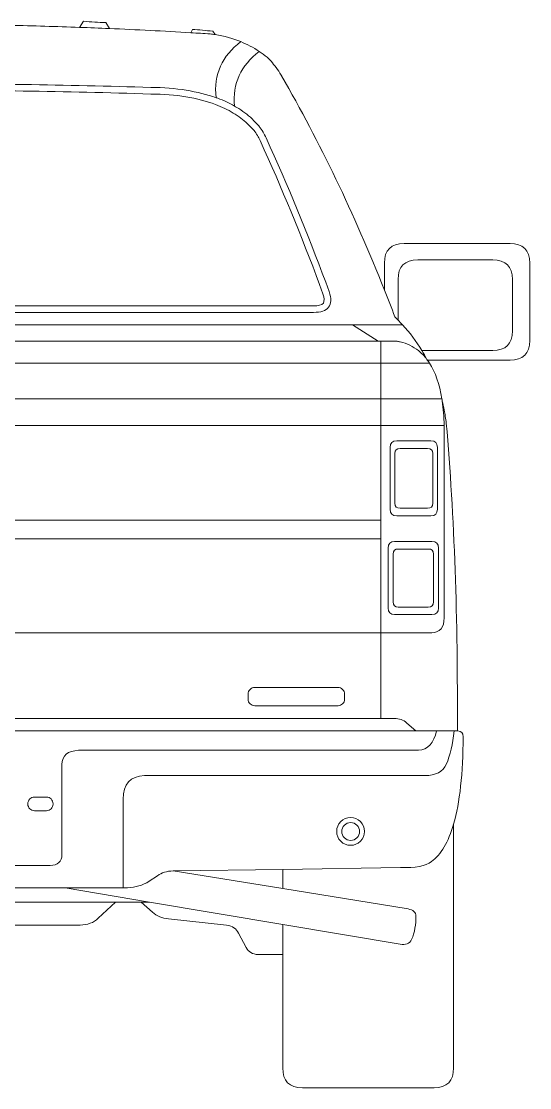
# Model space of a CAD drawing. Header units: metres. Extents: x -1157 to 1157, y 0 to 1933.
# Drawn here: x 239 to 1157, y 0 to 1923 of the extents above; entities that cross this region are included whole.
import ezdxf

# ---------------------------------------------------------------- set-up
doc = ezdxf.new("R2010")
doc.units = ezdxf.units.M
doc.layers.add('ceco.net 243', color=7, linetype='Continuous')

msp = doc.modelspace()

# ---------------------------------------------------------------- linework, layer by layer
at = {"layer": 'ceco.net 243', "lineweight": 18}
for points in [[(836.8, 1375.9), (-836.8, 1375.9)], [(836.8, 1375.9), (926.9, 1375.9)], [(883.2, 1346.1), (836.8, 1375.9)], [(-883.2, 1346.1), (883.2, 1346.1)], [(883.2, 1346.1), (887.9, 1346.1)], [(887.9, 1346.1), (887.9, 1306.6)], [(887.9, 1306.6), (-887.9, 1306.6)], [(887.9, 1306.6), (975.9, 1306.6)], [(887.9, 1242.3), (887.9, 1306.6)], [(-887.9, 1242.3), (887.9, 1242.3)], [(997.9, 1242.3), (887.9, 1242.3)], [(887.9, 1242.3), (887.9, 1194)], [(887.9, 1194), (106.5, 1194)], [(887.9, 1194), (1002.2, 1194)], [(887.9, 1023.5), (887.9, 1194)], [(887.9, 1023.5), (-600.3, 1023.5)], [(887.9, 989.6), (887.9, 1023.5)], [(887.9, 989.6), (-611.9, 989.6)], [(887.9, 820), (887.9, 989.6)], [(-887.9, 820), (887.9, 820)], [(887.9, 820), (887.9, 665.8)], [(-887.9, 665.8), (887.9, 665.8)], [(951.3, 643.4), (-951.3, 643.4)], [(951.3, 643.4), (988.7, 643.4)], [(988.7, 643.4), (1020.4, 643.4)], [(1020.4, 643.4), (1026.1, 643.4)], [(711, 393.6), (513.3, 391)], [(711, 359.1), (513.3, 391)], [(711, 359.1), (711, 393.6)], [(318.4, 360.5), (85.6, 360.5)], [(423.4, 360.5), (318.4, 360.5)], [(318.4, 360.5), (470.5, 334.7)], [(409.2, 334.7), (455.8, 334.7)], [(470.5, 334.7), (455.8, 334.7)], [(470.5, 334.7), (711, 294.3)], [(711, 240.1), (711, 294.3)]]:
    msp.add_lwpolyline(points, dxfattribs=at)
for points in [[(219, 1915.9), (260.9, 1914.9), (302.5, 1913.5), (344.4, 1912.1)], [(344.4, 1912.1), (362.4, 1911.4), (380.3, 1910.7), (398.3, 1910)], [(398.3, 1910), (447.3, 1907.8), (496.2, 1905.5), (545.4, 1902.4)], [(635.6, 1886.3), (601.3, 1860.5), (586.3, 1827.2), (590.8, 1785.3)], [(589.2, 1899.1), (605.8, 1896.5), (621.1, 1892.2), (635.6, 1886.3)], [(668.7, 1868.6), (658.2, 1875.7), (647.1, 1881.6), (635.6, 1886.3)], [(623.9, 1770.2), (620.4, 1810.6), (635.6, 1843.5), (668.7, 1868.6)], [(926.9, 1375.9), (924.3, 1378.7), (922, 1381.6), (919.1, 1384.2)], [(962.2, 1329.3), (952, 1346.1), (940.4, 1361.5), (926.9, 1375.9)], [(962.2, 1329.3), (965.3, 1324.1), (968.1, 1318.9), (970.7, 1313.9)], [(970.7, 1313.9), (971.2, 1313.2), (971.7, 1312.7), (971.9, 1312)], [(975.9, 1306.6), (974.7, 1308.5), (973.3, 1310.4), (971.9, 1312)], [(997.9, 1242.3), (993.9, 1268.7), (986.5, 1290.3), (975.9, 1306.6)], [(998.8, 1238.2), (998.6, 1239.6), (998.4, 1241.1), (997.9, 1242.3)], [(998.8, 1238.2), (1000.7, 1224.7), (1001.9, 1210.1), (1002.2, 1194)]]:
    msp.add_open_spline(points, degree=3, dxfattribs=at)
for points, knots in [([(344.4, 1912.1), (344.4, 1912.1), (351.7, 1923), (351.7, 1923), (365, 1922), (378.4, 1921.3), (391.9, 1920.6), (391.9, 1920.6), (398.3, 1910), (398.3, 1910)], [0, 0, 0, 0, 1, 1, 1, 2, 2, 2, 3, 3, 3, 3]), ([(545.4, 1902.4), (545.4, 1902.4), (548, 1908.5), (548, 1908.5), (560.1, 1907.6), (572.4, 1906.4), (584.7, 1905.2), (584.7, 1905.2), (589.2, 1899.1), (589.2, 1899.1)], [0, 0, 0, 0, 1, 1, 1, 2, 2, 2, 3, 3, 3, 3]), ([(545.4, 1902.4), (556.8, 1901.7), (568.4, 1901), (580, 1900.3), (583, 1899.8), (586.1, 1899.5), (589.2, 1899.1)], [0, 0, 0, 0, 1, 1, 1, 2, 2, 2, 2]), ([(894.5, 1438.3), (839.9, 1576.2), (777.9, 1704.9), (709.1, 1824.6), (708.9, 1825), (708.6, 1825.5), (708.2, 1826), (705.3, 1830.7), (702.2, 1835.2), (699.2, 1839.5), (696.1, 1843.5), (693.3, 1847.3), (689.9, 1851.1), (687.6, 1853.4), (685.2, 1855.8), (682.8, 1858.2), (678.4, 1861.7), (673.6, 1865.3), (668.7, 1868.6)], [0, 0, 0, 0, 1, 1, 1, 2, 2, 2, 3, 3, 3, 4, 4, 4, 5, 5, 5, 6, 6, 6, 6]), ([(-590.6, 1785.3), (-558.2, 1796.9), (-518.9, 1803.3), (-473.1, 1803.8), (-319.8, 1808.5), (-166.5, 1810.9), (-13.7, 1810.9), (-4.5, 1810.9), (4.7, 1810.9), (13.7, 1810.9), (166.8, 1810.9), (319.8, 1808.5), (473.1, 1803.8), (518.9, 1803.3), (558.4, 1796.9), (590.8, 1785.3)], [0, 0, 0, 0, 1, 1, 1, 2, 2, 2, 3, 3, 3, 4, 4, 4, 5, 5, 5, 5]), ([(-472.8, 1791.9), (-518.7, 1791.5), (-557.5, 1785.1), (-589.4, 1773), (-601.3, 1768.8), (-611.9, 1763.6), (-621.8, 1757.6), (-631.3, 1752), (-639.8, 1745.6), (-647.4, 1738.2), (-647.4, 1738.2), (-647.6, 1738.2), (-647.6, 1738.2), (-651.6, 1734.5), (-655.6, 1730.4), (-659.2, 1725.9), (-659.2, 1725.9), (-659.2, 1726.2), (-659.2, 1726.2), (-661.3, 1723.3), (-663.5, 1720.3), (-665.4, 1717.2), (-667, 1714.1), (-668.7, 1711.3), (-670.1, 1708), (-670.1, 1708), (-670.1, 1708), (-670.1, 1708), (-672.4, 1702.5), (-675, 1697.1), (-677.4, 1691.4), (-677.4, 1691.4), (-677.4, 1691.4), (-677.4, 1691.4), (-716, 1606.7), (-751.2, 1520.2), (-783.6, 1431.5), (-786.2, 1424.1), (-786.4, 1418.5), (-784.1, 1414.7), (-781, 1411.4), (-775.1, 1409.7), (-766.3, 1409.9), (-766.3, 1409.9), (766.6, 1409.9), (766.6, 1409.9), (775.1, 1409.7), (781, 1411.4), (784.3, 1414.7), (786.5, 1418.5), (786.2, 1424.1), (783.6, 1431.5), (751.2, 1520.2), (716, 1606.7), (677.7, 1691.4), (677.7, 1691.4), (677.7, 1691.4), (677.7, 1691.4), (675, 1697.1), (672.7, 1702.5), (670.1, 1708), (670.1, 1708), (670.1, 1708), (670.1, 1708), (668.9, 1711.3), (667.3, 1714.1), (665.4, 1717.2), (665.4, 1717.2), (665.4, 1717.2), (665.4, 1717.2), (663.5, 1720.3), (661.3, 1723.3), (659.2, 1726.2), (659.2, 1726.2), (659.2, 1725.9), (659.2, 1725.9), (655.7, 1730.4), (651.9, 1734.5), (647.6, 1738.2), (640, 1745.6), (631.3, 1752), (621.8, 1757.6), (621.8, 1757.6), (621.8, 1757.6), (621.8, 1757.6), (612.1, 1763.6), (601.3, 1768.8), (589.7, 1773), (557.7, 1785.1), (518.7, 1791.5), (472.8, 1791.9), (472.8, 1791.9), (472.8, 1791.9), (472.8, 1791.9), (319.5, 1796.7), (166.3, 1799), (13.7, 1799), (4.7, 1799), (-4.5, 1799), (-13.5, 1799), (-13.5, 1799), (-13.7, 1799), (-13.7, 1799), (-166.3, 1799), (-319.3, 1796.7), (-472.6, 1791.9), (-472.6, 1791.9), (-472.8, 1791.9), (-472.8, 1791.9)], [0, 0, 0, 0, 1, 1, 1, 2, 2, 2, 3, 3, 3, 4, 4, 4, 5, 5, 5, 6, 6, 6, 7, 7, 7, 8, 8, 8, 9, 9, 9, 10, 10, 10, 11, 11, 11, 12, 12, 12, 13, 13, 13, 14, 14, 14, 15, 15, 15, 16, 16, 16, 17, 17, 17, 18, 18, 18, 19, 19, 19, 20, 20, 20, 21, 21, 21, 22, 22, 22, 23, 23, 23, 24, 24, 24, 25, 25, 25, 26, 26, 26, 27, 27, 27, 28, 28, 28, 29, 29, 29, 30, 30, 30, 31, 31, 31, 32, 32, 32, 33, 33, 33, 34, 34, 34, 35, 35, 35, 36, 36, 36, 36]), ([(623.9, 1770.2), (625.4, 1769.2), (626.6, 1768.5), (628, 1767.8), (628, 1767.8), (628, 1767.8), (628, 1767.8), (638.2, 1761.7), (647.4, 1754.8), (655.9, 1747), (655.9, 1747), (655.7, 1747), (655.7, 1747), (660.1, 1742.7), (664.4, 1738.2), (668.4, 1733.7), (668.4, 1733.7), (668.4, 1733.5), (668.4, 1733.5), (671, 1730.4), (673.4, 1726.9), (675.5, 1723.3), (677.4, 1719.8), (679.3, 1716.5), (681, 1712.7), (681, 1712.7), (681, 1712.9), (681, 1712.9), (683.3, 1707.5), (685.9, 1701.8), (688.5, 1696.1), (726.9, 1611.2), (762.3, 1524.4), (794.7, 1435.7), (799.2, 1423), (799, 1413.7), (793.6, 1407.6), (789.1, 1401.2), (780.1, 1397.9), (766.3, 1398.1), (766.3, 1398.1), (-766.3, 1398.1), (-766.3, 1398.1), (-779.8, 1397.9), (-789.1, 1401.2), (-793.5, 1407.6), (-798.7, 1413.7), (-799.2, 1423), (-794.7, 1435.7), (-762.1, 1524.4), (-726.6, 1611.2), (-688.3, 1696.1), (-685.9, 1701.8), (-683.3, 1707.5), (-680.7, 1712.9), (-680.7, 1712.9), (-680.7, 1712.7), (-680.7, 1712.7), (-679.3, 1716.5), (-677.4, 1719.8), (-675.3, 1723.3), (-675.3, 1723.3), (-675.5, 1723.3), (-675.5, 1723.3), (-673.4, 1726.9), (-671, 1730.4), (-668.2, 1733.5), (-668.2, 1733.5), (-668.2, 1733.7), (-668.2, 1733.7), (-664.2, 1738.2), (-660.1, 1742.7), (-655.6, 1747), (-647.4, 1754.8), (-638.1, 1761.7), (-627.7, 1767.8), (-627.7, 1767.8), (-628, 1767.8), (-628, 1767.8), (-626.6, 1768.5), (-625.4, 1769.2), (-623.9, 1770.2)], [0, 0, 0, 0, 1, 1, 1, 2, 2, 2, 3, 3, 3, 4, 4, 4, 5, 5, 5, 6, 6, 6, 7, 7, 7, 8, 8, 8, 9, 9, 9, 10, 10, 10, 11, 11, 11, 12, 12, 12, 13, 13, 13, 14, 14, 14, 15, 15, 15, 16, 16, 16, 17, 17, 17, 18, 18, 18, 19, 19, 19, 20, 20, 20, 21, 21, 21, 22, 22, 22, 23, 23, 23, 24, 24, 24, 25, 25, 25, 26, 26, 26, 27, 27, 27, 27]), ([(590.8, 1785.3), (591.8, 1784.8), (592.7, 1784.6), (593.7, 1784.4), (604.8, 1780.1), (614.7, 1775.4), (623.9, 1770.2)], [0, 0, 0, 0, 1, 1, 1, 2, 2, 2, 2]), ([(971.9, 1312), (971.9, 1312), (1121.1, 1312), (1121.1, 1312), (1144.8, 1312), (1156.6, 1323.9), (1156.6, 1347.5), (1156.6, 1347.5), (1156.6, 1486.8), (1156.6, 1486.8), (1156.6, 1510.5), (1144.8, 1522.3), (1121.1, 1522.3), (1121.1, 1522.3), (930, 1522.3), (930, 1522.3), (906.4, 1522.3), (894.5, 1510.5), (894.5, 1486.8), (894.5, 1486.8), (894.5, 1438.3), (894.5, 1438.3)], [0, 0, 0, 0, 1, 1, 1, 2, 2, 2, 3, 3, 3, 4, 4, 4, 5, 5, 5, 6, 6, 6, 7, 7, 7, 7]), ([(919.1, 1384.2), (919.1, 1384.2), (919.1, 1457.2), (919.1, 1457.2), (919.1, 1480.9), (931, 1492.7), (954.6, 1492.7), (954.6, 1492.7), (1089.9, 1492.7), (1089.9, 1492.7), (1113.6, 1492.7), (1125.4, 1480.9), (1125.4, 1457.2), (1125.4, 1457.2), (1125.4, 1364.8), (1125.4, 1364.8), (1125.4, 1341.1), (1113.6, 1329.3), (1089.9, 1329.3), (1089.9, 1329.3), (962.2, 1329.3), (962.2, 1329.3)], [0, 0, 0, 0, 1, 1, 1, 2, 2, 2, 3, 3, 3, 4, 4, 4, 5, 5, 5, 6, 6, 6, 7, 7, 7, 7]), ([(919.1, 1384.2), (917.3, 1386.1), (915.4, 1388), (913.5, 1389.8), (907.3, 1406.2), (900.9, 1422.2), (894.5, 1438.3)], [0, 0, 0, 0, 1, 1, 1, 2, 2, 2, 2]), ([(887.9, 1346.1), (887.9, 1346.1), (917.3, 1346.1), (917.3, 1346.1), (919.4, 1345.8), (921, 1345.4), (923.2, 1344.9), (935.2, 1342.1), (946.4, 1336.6), (955.8, 1329.3), (961.2, 1324.8), (966.2, 1319.8), (970.7, 1313.9)], [0, 0, 0, 0, 1, 1, 1, 2, 2, 2, 3, 3, 3, 4, 4, 4, 4]), ([(1026.1, 643.4), (1027.2, 845.1), (1020.8, 1030.3), (1006.2, 1198.5), (1005, 1206.5), (1003.8, 1214.3), (1002.4, 1221.9), (1001.2, 1227.6), (1000, 1232.8), (998.8, 1238.2)], [0, 0, 0, 0, 1, 1, 1, 2, 2, 2, 3, 3, 3, 3]), ([(1002.2, 1194), (1002.4, 1192.6), (1002.4, 1191.4), (1002.4, 1190), (1002.4, 1190), (1002.4, 847.3), (1002.4, 847.3), (1002.2, 830.2), (994.8, 821.2), (980.2, 820), (980.2, 820), (887.9, 820), (887.9, 820)], [0, 0, 0, 0, 1, 1, 1, 2, 2, 2, 3, 3, 3, 4, 4, 4, 4]), ([(904.9, 1154.5), (904.9, 1154.5), (904.9, 1043.1), (904.9, 1043.1), (904.9, 1035), (909, 1031.3), (916.8, 1031.3), (916.8, 1031.3), (978.3, 1031.3), (978.3, 1031.3), (986.1, 1031.3), (990.1, 1035), (990.1, 1043.1), (990.1, 1043.1), (990.1, 1154.5), (990.1, 1154.5), (990.1, 1162.5), (986.1, 1166.3), (978.3, 1166.3), (978.3, 1166.3), (916.8, 1166.3), (916.8, 1166.3), (909, 1166.3), (904.9, 1162.5), (904.9, 1154.5)], [0, 0, 0, 0, 1, 1, 1, 2, 2, 2, 3, 3, 3, 4, 4, 4, 5, 5, 5, 6, 6, 6, 7, 7, 7, 8, 8, 8, 8]), ([(913.5, 1143.4), (913.5, 1143.4), (913.5, 1054.2), (913.5, 1054.2), (913.5, 1047.8), (916.8, 1044.8), (922.9, 1044.8), (922.9, 1044.8), (972.1, 1044.8), (972.1, 1044.8), (978.5, 1044.8), (981.6, 1047.8), (981.6, 1054.2), (981.6, 1054.2), (981.6, 1143.4), (981.6, 1143.4), (981.6, 1149.8), (978.5, 1152.8), (972.1, 1152.8), (972.1, 1152.8), (922.9, 1152.8), (922.9, 1152.8), (916.8, 1152.8), (913.5, 1149.8), (913.5, 1143.4)], [0, 0, 0, 0, 1, 1, 1, 2, 2, 2, 3, 3, 3, 4, 4, 4, 5, 5, 5, 6, 6, 6, 7, 7, 7, 8, 8, 8, 8]), ([(980.2, 984.9), (980.2, 984.9), (913, 984.9), (913, 984.9), (905.2, 984.9), (901.2, 980.9), (901.2, 973.1), (901.2, 973.1), (901.2, 865), (901.2, 865), (901.2, 857.2), (905.2, 853.2), (913, 853.2), (913, 853.2), (980.2, 853.2), (980.2, 853.2), (988.2, 853.2), (992, 857.2), (992, 865), (992, 865), (992, 973.1), (992, 973.1), (992, 980.9), (988.2, 984.9), (980.2, 984.9)], [0, 0, 0, 0, 1, 1, 1, 2, 2, 2, 3, 3, 3, 4, 4, 4, 5, 5, 5, 6, 6, 6, 7, 7, 7, 8, 8, 8, 8]), ([(973.5, 971.4), (973.5, 971.4), (919.6, 971.4), (919.6, 971.4), (913.5, 971.4), (910.2, 968.4), (910.2, 962), (910.2, 962), (910.2, 875.9), (910.2, 875.9), (910.2, 869.7), (913.5, 866.4), (919.6, 866.4), (919.6, 866.4), (973.5, 866.4), (973.5, 866.4), (979.7, 866.4), (983, 869.7), (983, 875.9), (983, 875.9), (983, 962), (983, 962), (983, 968.4), (979.7, 971.4), (973.5, 971.4)], [0, 0, 0, 0, 1, 1, 1, 2, 2, 2, 3, 3, 3, 4, 4, 4, 5, 5, 5, 6, 6, 6, 7, 7, 7, 8, 8, 8, 8]), ([(660.4, 721.9), (660.4, 721.9), (810.8, 721.9), (810.8, 721.9), (814.1, 721.9), (816.7, 720.7), (819.1, 718.3), (821.5, 716), (822.6, 713.1), (822.6, 710.1), (822.6, 710.1), (822.6, 700.6), (822.6, 700.6), (822.6, 697.3), (821.5, 694.5), (819.1, 692.3), (816.7, 690), (814.1, 688.8), (810.8, 688.8), (810.8, 688.8), (660.4, 688.8), (660.4, 688.8), (657.1, 688.8), (654.5, 690), (652.1, 692.3), (649.7, 694.5), (648.6, 697.3), (648.6, 700.6), (648.6, 700.6), (648.6, 710.1), (648.6, 710.1), (648.6, 713.1), (649.7, 716), (652.1, 718.3), (654.5, 720.7), (657.1, 721.9), (660.4, 721.9)], [0, 0, 0, 0, 1, 1, 1, 2, 2, 2, 3, 3, 3, 4, 4, 4, 5, 5, 5, 6, 6, 6, 7, 7, 7, 8, 8, 8, 9, 9, 9, 10, 10, 10, 11, 11, 11, 12, 12, 12, 12]), ([(887.9, 665.8), (887.9, 665.8), (912.3, 665.8), (912.3, 665.8), (921, 665.8), (928.8, 663.2), (935, 657.6), (935, 657.6), (951.3, 643.4), (951.3, 643.4)], [0, 0, 0, 0, 1, 1, 1, 2, 2, 2, 3, 3, 3, 3]), ([(-988.7, 643.4), (-983.7, 621.4), (-972.8, 609.5), (-956, 608.4), (-956, 608.4), (-342.5, 608.4), (-342.5, 608.4), (-322.8, 607.6), (-312.9, 598.9), (-312.7, 582.8), (-312.7, 582.8), (-312.7, 420.3), (-312.7, 420.3), (-312.7, 407.6), (-305.6, 400.9), (-291.2, 400.9), (-291.2, 400.9), (291.2, 400.9), (291.2, 400.9), (305.6, 400.9), (312.7, 407.6), (312.7, 420.3), (312.7, 420.3), (312.7, 582.8), (312.7, 582.8), (312.9, 598.9), (323.1, 607.6), (342.5, 608.4), (342.5, 608.4), (956, 608.4), (956, 608.4), (972.8, 609.5), (983.7, 621.4), (988.7, 643.4)], [0, 0, 0, 0, 1, 1, 1, 2, 2, 2, 3, 3, 3, 4, 4, 4, 5, 5, 5, 6, 6, 6, 7, 7, 7, 8, 8, 8, 9, 9, 9, 10, 10, 10, 11, 11, 11, 11]), ([(1020.4, 643.4), (1017.8, 619.5), (1013.1, 599.4), (1006.2, 583), (1000, 569.8), (987, 562.9), (967.4, 562.9), (967.4, 562.9), (461.7, 562.9), (461.7, 562.9), (435.7, 561.8), (422.9, 547.6), (423.4, 520.4), (423.4, 520.4), (423.4, 360.5), (423.4, 360.5)], [0, 0, 0, 0, 1, 1, 1, 2, 2, 2, 3, 3, 3, 4, 4, 4, 5, 5, 5, 5]), ([(1019.4, 475.4), (1030.6, 514.2), (1036.2, 566.5), (1036.5, 632.7), (1036.5, 639.6), (1033.1, 643.1), (1026.8, 643.4), (1026.8, 643.4), (1026.1, 643.4), (1026.1, 643.4)], [0, 0, 0, 0, 1, 1, 1, 2, 2, 2, 3, 3, 3, 3]), ([(284.8, 523.9), (284.8, 523.9), (263, 523.9), (263, 523.9), (259.7, 523.9), (257.1, 522.7), (254.7, 520.6), (252.4, 518.2), (251.2, 515.4), (251.2, 512.1), (251.2, 512.1), (251.2, 511.4), (251.2, 511.4), (251.2, 508.1), (252.4, 505.2), (254.7, 503.1), (257.1, 500.7), (259.7, 499.5), (263, 499.5), (263, 499.5), (284.8, 499.5), (284.8, 499.5), (288.1, 499.5), (290.9, 500.7), (293.3, 503.1), (295.4, 505.2), (296.6, 508.1), (296.6, 511.4), (296.6, 511.4), (296.6, 512.1), (296.6, 512.1), (296.6, 515.4), (295.4, 518.2), (293.3, 520.6), (290.9, 522.7), (288.1, 523.9), (284.8, 523.9)], [0, 0, 0, 0, 1, 1, 1, 2, 2, 2, 3, 3, 3, 4, 4, 4, 5, 5, 5, 6, 6, 6, 7, 7, 7, 8, 8, 8, 9, 9, 9, 10, 10, 10, 11, 11, 11, 12, 12, 12, 12]), ([(858.6, 462.2), (858.6, 455.1), (856, 449.2), (851.3, 444.4), (846.3, 439.5), (840.4, 437.1), (833.5, 437.1), (826.4, 437.1), (820.5, 439.5), (815.8, 444.4), (810.8, 449.2), (808.5, 455.1), (808.5, 462.2), (808.5, 469), (810.8, 475), (815.8, 479.9), (820.5, 484.7), (826.4, 487), (833.5, 487), (840.4, 487), (846.3, 484.7), (851.3, 479.9), (856, 475), (858.6, 469), (858.6, 462.2)], [0, 0, 0, 0, 1, 1, 1, 2, 2, 2, 3, 3, 3, 4, 4, 4, 5, 5, 5, 6, 6, 6, 7, 7, 7, 8, 8, 8, 8]), ([(711, 393.6), (711, 393.6), (923.4, 396.9), (923.4, 396.9), (950.4, 396), (969, 399.5), (979.5, 407.6), (996.5, 420.3), (1010, 442.8), (1019.4, 475.4)], [0, 0, 0, 0, 1, 1, 1, 2, 2, 2, 3, 3, 3, 3]), ([(711, 240.1), (711, 240.1), (711, 35.5), (711, 35.5), (711, 11.8), (722.8, 0), (746.5, 0), (746.5, 0), (984, 0), (984, 0), (1007.6, 0), (1019.4, 11.8), (1019.4, 35.5), (1019.4, 35.5), (1019.4, 475.4), (1019.4, 475.4)], [0, 0, 0, 0, 1, 1, 1, 2, 2, 2, 3, 3, 3, 4, 4, 4, 5, 5, 5, 5]), ([(849.6, 461.9), (849.6, 457.4), (848.2, 453.9), (844.9, 450.6), (841.6, 447.5), (838, 445.9), (833.5, 445.9), (829.3, 445.9), (825.2, 447.5), (822.2, 450.6), (819.1, 453.9), (817.4, 457.4), (817.4, 461.9), (817.4, 466.4), (819.1, 470.2), (822.2, 473.3), (825.2, 476.4), (829.3, 478), (833.5, 478), (838, 478), (841.6, 476.4), (844.9, 473.3), (848.2, 470.2), (849.6, 466.4), (849.6, 461.9)], [0, 0, 0, 0, 1, 1, 1, 2, 2, 2, 3, 3, 3, 4, 4, 4, 5, 5, 5, 6, 6, 6, 7, 7, 7, 8, 8, 8, 8]), ([(513.3, 391), (501.9, 390.5), (492.5, 387.7), (484.9, 382.3), (484.9, 382.3), (470, 372.1), (470, 372.1), (458.6, 365), (445.6, 361), (431, 360.5), (431, 360.5), (423.4, 360.5), (423.4, 360.5)], [0, 0, 0, 0, 1, 1, 1, 2, 2, 2, 3, 3, 3, 4, 4, 4, 4]), ([(409.2, 334.7), (409.2, 334.7), (122.5, 334.7), (122.5, 334.7), (111.4, 335.6), (102.9, 339.4), (96.7, 346.3), (96.7, 346.3), (85.6, 360.5), (85.6, 360.5)], [0, 0, 0, 0, 1, 1, 1, 2, 2, 2, 3, 3, 3, 3]), ([(711, 294.3), (711, 294.3), (922.7, 258.8), (922.7, 258.8), (932.9, 256.9), (939.7, 259.7), (943.5, 267.3), (949.2, 280), (951.6, 294.3), (951.3, 309.4), (951.1, 316.3), (946.6, 320.5), (937.4, 322.4), (937.4, 322.4), (711, 359.1), (711, 359.1)], [0, 0, 0, 0, 1, 1, 1, 2, 2, 2, 3, 3, 3, 4, 4, 4, 5, 5, 5, 5]), ([(-136.7, 294.3), (-111.9, 267.5), (-97.2, 251.7), (-92.2, 246.9), (-84.7, 239.4), (-75.5, 235.4), (-64.8, 235.4), (-64.8, 235.4), (61, 235.4), (61, 235.4), (71.7, 235.4), (80.9, 239.4), (88.5, 246.9), (92.5, 250.7), (102.4, 261.8), (117.8, 279.6), (127, 289.3), (139.3, 294), (154.5, 293.1), (154.5, 293.1), (345.6, 293.1), (345.6, 293.1), (358.8, 293.3), (369.7, 297.6), (378, 305.4), (378, 305.4), (409.2, 334.7), (409.2, 334.7)], [0, 0, 0, 0, 1, 1, 1, 2, 2, 2, 3, 3, 3, 4, 4, 4, 5, 5, 5, 6, 6, 6, 7, 7, 7, 8, 8, 8, 9, 9, 9, 9]), ([(455.8, 334.7), (455.8, 334.7), (476.1, 316.3), (476.1, 316.3), (483.9, 309.6), (493.4, 305.8), (504.7, 304.4), (504.7, 304.4), (609.8, 293.1), (609.8, 293.1), (620.4, 291.4), (627.5, 286.7), (631.3, 278.9), (631.3, 278.9), (645, 252.9), (645, 252.9), (649, 244.6), (656.4, 240.6), (666.8, 240.1), (666.8, 240.1), (711, 240.1), (711, 240.1)], [0, 0, 0, 0, 1, 1, 1, 2, 2, 2, 3, 3, 3, 4, 4, 4, 5, 5, 5, 6, 6, 6, 7, 7, 7, 7])]:
    msp.add_open_spline(points, degree=3, knots=knots, dxfattribs=at)

doc.saveas('drawing.dxf')
